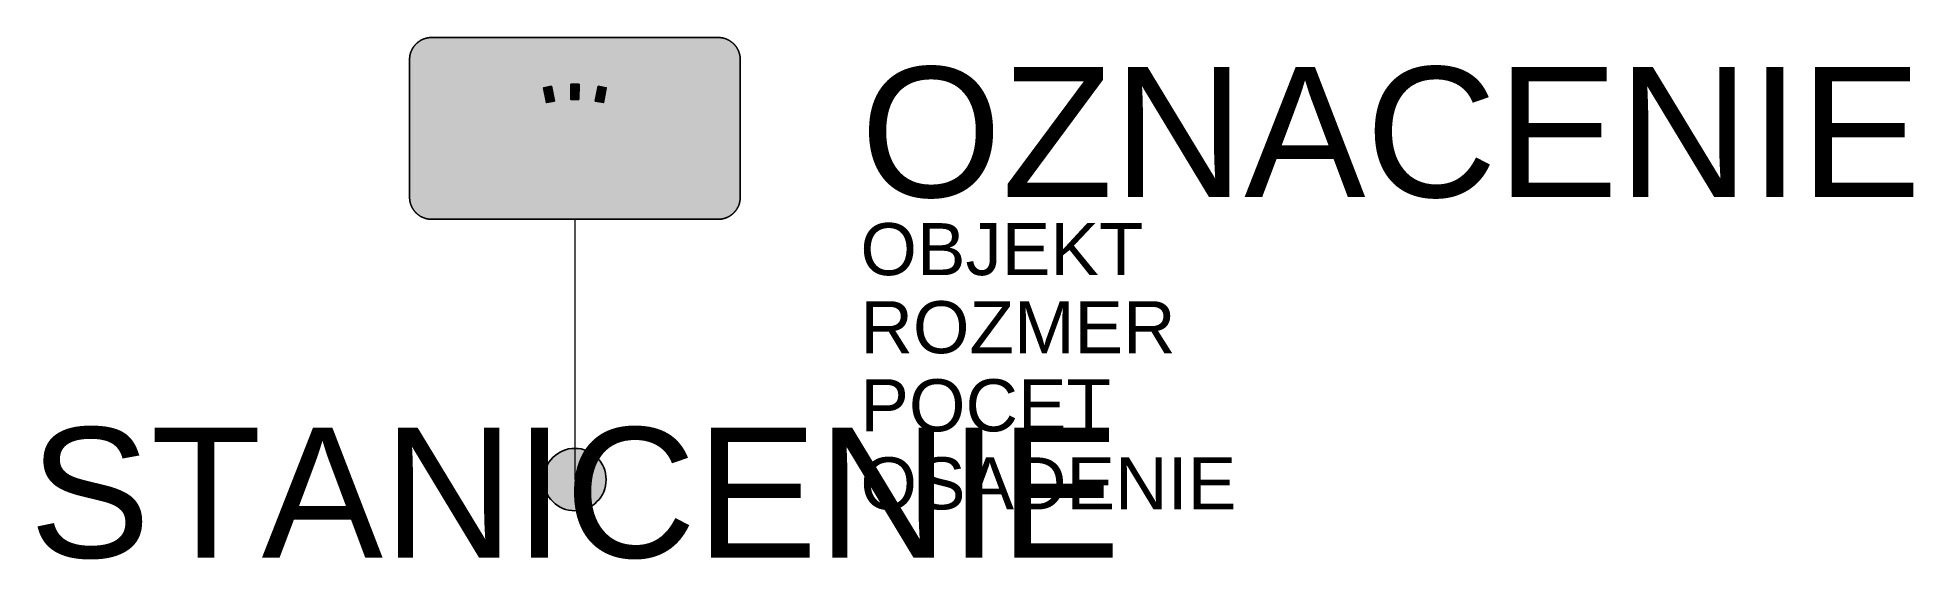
# Model space of a CAD drawing. Header units: metres. Extents: x -10.3 to 25.7, y -1.5 to 8.5.
import ezdxf
from ezdxf.enums import TextEntityAlignment as Align

# ---------------------------------------------------------------- set-up
doc = ezdxf.new("R2010")
doc.units = ezdxf.units.M
doc.layers.get('Defpoints').update_dxf_attribs({"color": 140, "lineweight": 5})
doc.styles.get("Standard").update_dxf_attribs({"font": 'arial.ttf'})

msp = doc.modelspace()

# ---------------------------------------------------------------- hatches: boundary and pattern name
at = {"true_color": 0xf1efea}
msp.add_hatch(color=7, dxfattribs=at).paths.add_polyline_path([(-2.752, 5), (-2.757, 5), (-2.762, 5), (-2.767, 5), (-2.773, 5), (-2.778, 5.001), (-2.783, 5.001), (-2.788, 5.002), (-2.793, 5.002), (-2.799, 5.003), (-2.804, 5.003), (-2.809, 5.004), (-2.814, 5.005), (-2.819, 5.005), (-2.824, 5.006), (-2.83, 5.007), (-2.835, 5.008), (-2.84, 5.009), (-2.845, 5.01), (-2.85, 5.012), (-2.855, 5.013), (-2.86, 5.014), (-2.865, 5.015), (-2.87, 5.017), (-2.875, 5.018), (-2.88, 5.02), (-2.885, 5.021), (-2.89, 5.023), (-2.894, 5.025), (-2.899, 5.027), (-2.904, 5.028), (-2.909, 5.03), (-2.914, 5.032), (-2.918, 5.034), (-2.923, 5.036), (-2.928, 5.038), (-2.933, 5.041), (-2.937, 5.043), (-2.942, 5.045), (-2.946, 5.047), (-2.951, 5.05), (-2.956, 5.052), (-2.96, 5.055), (-2.965, 5.057), (-2.969, 5.06), (-2.973, 5.063), (-2.978, 5.065), (-2.982, 5.068), (-2.987, 5.071), (-2.991, 5.074), (-2.995, 5.077), (-2.999, 5.08), (-3.004, 5.083), (-3.008, 5.086), (-3.012, 5.089), (-3.016, 5.093), (-3.02, 5.096), (-3.024, 5.099), (-3.028, 5.103), (-3.032, 5.106), (-3.036, 5.109), (-3.04, 5.113), (-3.044, 5.117), (-3.047, 5.12), (-3.051, 5.124), (-3.055, 5.128), (-3.058, 5.131), (-3.062, 5.135), (-3.065, 5.139), (-3.069, 5.143), (-3.072, 5.147), (-3.076, 5.151), (-3.079, 5.155), (-3.082, 5.159), (-3.086, 5.163), (-3.089, 5.167), (-3.092, 5.171), (-3.095, 5.176), (-3.098, 5.18), (-3.101, 5.184), (-3.104, 5.188), (-3.107, 5.193), (-3.109, 5.197), (-3.112, 5.201), (-3.115, 5.206), (-3.118, 5.21), (-3.12, 5.215), (-3.123, 5.219), (-3.125, 5.224), (-3.128, 5.229), (-3.13, 5.233), (-3.132, 5.238), (-3.134, 5.242), (-3.137, 5.247), (-3.139, 5.252), (-3.141, 5.256), (-3.143, 5.261), (-3.145, 5.266), (-3.147, 5.271), (-3.148, 5.276), (-3.15, 5.281), (-3.152, 5.285), (-3.154, 5.29), (-3.155, 5.295), (-3.157, 5.3), (-3.158, 5.305), (-3.16, 5.31), (-3.161, 5.315), (-3.162, 5.32), (-3.164, 5.325), (-3.165, 5.33), (-3.166, 5.335), (-3.167, 5.34), (-3.168, 5.345), (-3.169, 5.351), (-3.17, 5.356), (-3.17, 5.361), (-3.171, 5.366), (-3.172, 5.371), (-3.172, 5.376), (-3.173, 5.381), (-3.173, 5.387), (-3.174, 5.392), (-3.174, 5.397), (-3.174, 5.402), (-3.175, 5.408), (-3.175, 5.413), (-3.175, 5.418), (-3.175, 5.423), (-3.175, 8.069), (-3.175, 8.074), (-3.175, 8.08), (-3.175, 8.085), (-3.174, 8.09), (-3.174, 8.095), (-3.174, 8.101), (-3.173, 8.106), (-3.173, 8.111), (-3.172, 8.116), (-3.172, 8.121), (-3.171, 8.126), (-3.17, 8.132), (-3.17, 8.137), (-3.169, 8.142), (-3.168, 8.147), (-3.167, 8.152), (-3.166, 8.157), (-3.165, 8.162), (-3.164, 8.167), (-3.162, 8.172), (-3.161, 8.177), (-3.16, 8.182), (-3.158, 8.187), (-3.157, 8.192), (-3.155, 8.197), (-3.154, 8.202), (-3.152, 8.207), (-3.15, 8.212), (-3.148, 8.217), (-3.147, 8.222), (-3.145, 8.226), (-3.143, 8.231), (-3.141, 8.236), (-3.139, 8.241), (-3.137, 8.245), (-3.134, 8.25), (-3.132, 8.255), (-3.13, 8.259), (-3.128, 8.264), (-3.125, 8.268), (-3.123, 8.273), (-3.12, 8.278), (-3.118, 8.282), (-3.115, 8.286), (-3.112, 8.291), (-3.109, 8.295), (-3.107, 8.3), (-3.104, 8.304), (-3.101, 8.308), (-3.098, 8.313), (-3.095, 8.317), (-3.092, 8.321), (-3.089, 8.325), (-3.086, 8.329), (-3.082, 8.333), (-3.079, 8.337), (-3.076, 8.341), (-3.072, 8.345), (-3.069, 8.349), (-3.065, 8.353), (-3.062, 8.357), (-3.058, 8.361), (-3.055, 8.365), (-3.051, 8.368), (-3.047, 8.372), (-3.044, 8.376), (-3.04, 8.379), (-3.036, 8.383), (-3.032, 8.386), (-3.028, 8.39), (-3.024, 8.393), (-3.02, 8.397), (-3.016, 8.4), (-3.012, 8.403), (-3.008, 8.406), (-3.004, 8.409), (-2.999, 8.412), (-2.995, 8.415), (-2.991, 8.418), (-2.987, 8.421), (-2.982, 8.424), (-2.978, 8.427), (-2.973, 8.43), (-2.969, 8.432), (-2.965, 8.435), (-2.96, 8.438), (-2.956, 8.44), (-2.951, 8.443), (-2.946, 8.445), (-2.942, 8.447), (-2.937, 8.45), (-2.933, 8.452), (-2.928, 8.454), (-2.923, 8.456), (-2.918, 8.458), (-2.914, 8.46), (-2.909, 8.462), (-2.904, 8.464), (-2.899, 8.466), (-2.894, 8.468), (-2.89, 8.469), (-2.885, 8.471), (-2.88, 8.473), (-2.875, 8.474), (-2.87, 8.476), (-2.865, 8.477), (-2.86, 8.478), (-2.855, 8.48), (-2.85, 8.481), (-2.845, 8.482), (-2.84, 8.483), (-2.835, 8.484), (-2.83, 8.485), (-2.824, 8.486), (-2.819, 8.487), (-2.814, 8.488), (-2.809, 8.489), (-2.804, 8.489), (-2.799, 8.49), (-2.793, 8.49), (-2.788, 8.491), (-2.783, 8.491), (-2.778, 8.492), (-2.773, 8.492), (-2.767, 8.492), (-2.762, 8.492), (-2.757, 8.492), (-2.752, 8.492), (2.752, 8.493), (2.757, 8.492), (2.762, 8.492), (2.767, 8.492), (2.773, 8.492), (2.778, 8.492), (2.783, 8.491), (2.788, 8.491), (2.793, 8.49), (2.799, 8.49), (2.804, 8.489), (2.809, 8.489), (2.814, 8.488), (2.819, 8.487), (2.824, 8.486), (2.83, 8.485), (2.835, 8.484), (2.84, 8.483), (2.845, 8.482), (2.85, 8.481), (2.855, 8.48), (2.86, 8.478), (2.865, 8.477), (2.87, 8.476), (2.875, 8.474), (2.88, 8.473), (2.885, 8.471), (2.89, 8.469), (2.894, 8.468), (2.899, 8.466), (2.904, 8.464), (2.909, 8.462), (2.914, 8.46), (2.918, 8.458), (2.923, 8.456), (2.928, 8.454), (2.933, 8.452), (2.937, 8.45), (2.942, 8.447), (2.946, 8.445), (2.951, 8.443), (2.956, 8.44), (2.96, 8.438), (2.965, 8.435), (2.969, 8.432), (2.973, 8.43), (2.978, 8.427), (2.982, 8.424), (2.987, 8.421), (2.991, 8.418), (2.995, 8.415), (2.999, 8.412), (3.003, 8.409), (3.008, 8.406), (3.012, 8.403), (3.016, 8.4), (3.02, 8.397), (3.024, 8.393), (3.028, 8.39), (3.032, 8.386), (3.036, 8.383), (3.04, 8.379), (3.043, 8.376), (3.047, 8.372), (3.051, 8.368), (3.055, 8.365), (3.058, 8.361), (3.062, 8.357), (3.065, 8.353), (3.069, 8.349), (3.072, 8.345), (3.076, 8.341), (3.079, 8.337), (3.082, 8.333), (3.086, 8.329), (3.089, 8.325), (3.092, 8.321), (3.095, 8.317), (3.098, 8.313), (3.101, 8.308), (3.104, 8.304), (3.107, 8.3), (3.109, 8.295), (3.112, 8.291), (3.115, 8.286), (3.118, 8.282), (3.12, 8.278), (3.123, 8.273), (3.125, 8.268), (3.128, 8.264), (3.13, 8.259), (3.132, 8.255), (3.134, 8.25), (3.137, 8.245), (3.139, 8.241), (3.141, 8.236), (3.143, 8.231), (3.145, 8.226), (3.147, 8.222), (3.148, 8.217), (3.15, 8.212), (3.152, 8.207), (3.154, 8.202), (3.155, 8.197), (3.157, 8.192), (3.158, 8.187), (3.16, 8.182), (3.161, 8.177), (3.162, 8.172), (3.163, 8.167), (3.165, 8.162), (3.166, 8.157), (3.167, 8.152), (3.168, 8.147), (3.169, 8.142), (3.17, 8.137), (3.17, 8.132), (3.171, 8.126), (3.172, 8.121), (3.172, 8.116), (3.173, 8.111), (3.173, 8.106), (3.174, 8.101), (3.174, 8.095), (3.174, 8.09), (3.175, 8.085), (3.175, 8.08), (3.175, 8.074), (3.175, 8.069), (3.175, 5.423), (3.175, 5.418), (3.175, 5.413), (3.175, 5.408), (3.174, 5.402), (3.174, 5.397), (3.174, 5.392), (3.173, 5.387), (3.173, 5.381), (3.172, 5.376), (3.172, 5.371), (3.171, 5.366), (3.17, 5.361), (3.17, 5.356), (3.169, 5.351), (3.168, 5.345), (3.167, 5.34), (3.166, 5.335), (3.165, 5.33), (3.163, 5.325), (3.162, 5.32), (3.161, 5.315), (3.16, 5.31), (3.158, 5.305), (3.157, 5.3), (3.155, 5.295), (3.154, 5.29), (3.152, 5.285), (3.15, 5.281), (3.148, 5.276), (3.147, 5.271), (3.145, 5.266), (3.143, 5.261), (3.141, 5.256), (3.139, 5.252), (3.137, 5.247), (3.134, 5.242), (3.132, 5.238), (3.13, 5.233), (3.128, 5.229), (3.125, 5.224), (3.123, 5.219), (3.12, 5.215), (3.118, 5.21), (3.115, 5.206), (3.112, 5.201), (3.109, 5.197), (3.107, 5.193), (3.104, 5.188), (3.101, 5.184), (3.098, 5.18), (3.095, 5.176), (3.092, 5.171), (3.089, 5.167), (3.086, 5.163), (3.082, 5.159), (3.079, 5.155), (3.076, 5.151), (3.072, 5.147), (3.069, 5.143), (3.065, 5.139), (3.062, 5.135), (3.058, 5.131), (3.055, 5.128), (3.051, 5.124), (3.047, 5.12), (3.043, 5.117), (3.04, 5.113), (3.036, 5.109), (3.032, 5.106), (3.028, 5.103), (3.024, 5.099), (3.02, 5.096), (3.016, 5.093), (3.012, 5.089), (3.008, 5.086), (3.003, 5.083), (2.999, 5.08), (2.995, 5.077), (2.991, 5.074), (2.987, 5.071), (2.982, 5.068), (2.978, 5.065), (2.973, 5.063), (2.969, 5.06), (2.965, 5.057), (2.96, 5.055), (2.956, 5.052), (2.951, 5.05), (2.946, 5.047), (2.942, 5.045), (2.937, 5.043), (2.933, 5.041), (2.928, 5.038), (2.923, 5.036), (2.918, 5.034), (2.914, 5.032), (2.909, 5.03), (2.904, 5.028), (2.899, 5.027), (2.894, 5.025), (2.89, 5.023), (2.885, 5.021), (2.88, 5.02), (2.875, 5.018), (2.87, 5.017), (2.865, 5.015), (2.86, 5.014), (2.855, 5.013), (2.85, 5.012), (2.845, 5.01), (2.84, 5.009), (2.835, 5.008), (2.83, 5.007), (2.824, 5.006), (2.819, 5.005), (2.814, 5.005), (2.809, 5.004), (2.804, 5.003), (2.799, 5.003), (2.793, 5.002), (2.788, 5.002), (2.783, 5.001), (2.778, 5.001), (2.773, 5), (2.767, 5), (2.762, 5), (2.757, 5), (2.752, 5)])
at = {"true_color": 0x292829}
h = msp.add_hatch(color=250, dxfattribs=at)
h.paths.add_polyline_path([(-2.752, 5.106), (-2.76, 5.106), (-2.768, 5.106), (-2.776, 5.107), (-2.784, 5.107), (-2.792, 5.108), (-2.8, 5.109), (-2.808, 5.111), (-2.816, 5.112), (-2.823, 5.114), (-2.831, 5.116), (-2.839, 5.118), (-2.846, 5.12), (-2.854, 5.122), (-2.861, 5.125), (-2.868, 5.128), (-2.875, 5.131), (-2.882, 5.134), (-2.889, 5.137), (-2.896, 5.141), (-2.903, 5.144), (-2.91, 5.148), (-2.916, 5.152), (-2.923, 5.156), (-2.929, 5.16), (-2.935, 5.164), (-2.942, 5.169), (-2.948, 5.174), (-2.954, 5.178), (-2.959, 5.183), (-2.965, 5.188), (-2.971, 5.193), (-2.976, 5.199), (-2.981, 5.204), (-2.987, 5.21), (-2.992, 5.215), (-2.997, 5.221), (-3.001, 5.227), (-3.006, 5.233), (-3.011, 5.239), (-3.015, 5.246), (-3.019, 5.252), (-3.023, 5.259), (-3.027, 5.265), (-3.031, 5.272), (-3.034, 5.279), (-3.038, 5.286), (-3.041, 5.293), (-3.044, 5.3), (-3.047, 5.307), (-3.05, 5.314), (-3.053, 5.321), (-3.055, 5.329), (-3.057, 5.336), (-3.059, 5.344), (-3.061, 5.352), (-3.063, 5.359), (-3.064, 5.367), (-3.066, 5.375), (-3.067, 5.383), (-3.068, 5.391), (-3.068, 5.399), (-3.069, 5.407), (-3.069, 5.415), (-3.069, 5.423), (-3.069, 8.069), (-3.069, 8.077), (-3.069, 8.085), (-3.068, 8.094), (-3.068, 8.102), (-3.067, 8.11), (-3.066, 8.117), (-3.064, 8.125), (-3.063, 8.133), (-3.061, 8.141), (-3.059, 8.149), (-3.057, 8.156), (-3.055, 8.164), (-3.053, 8.171), (-3.05, 8.178), (-3.047, 8.186), (-3.044, 8.193), (-3.041, 8.2), (-3.038, 8.207), (-3.034, 8.214), (-3.031, 8.22), (-3.027, 8.227), (-3.023, 8.234), (-3.019, 8.24), (-3.015, 8.247), (-3.011, 8.253), (-3.006, 8.259), (-3.001, 8.265), (-2.997, 8.271), (-2.992, 8.277), (-2.987, 8.283), (-2.981, 8.288), (-2.976, 8.294), (-2.971, 8.299), (-2.965, 8.304), (-2.959, 8.309), (-2.954, 8.314), (-2.948, 8.319), (-2.942, 8.324), (-2.935, 8.328), (-2.929, 8.332), (-2.923, 8.337), (-2.916, 8.341), (-2.91, 8.345), (-2.903, 8.348), (-2.896, 8.352), (-2.889, 8.355), (-2.882, 8.359), (-2.875, 8.362), (-2.868, 8.365), (-2.861, 8.367), (-2.854, 8.37), (-2.846, 8.372), (-2.839, 8.375), (-2.831, 8.377), (-2.823, 8.378), (-2.816, 8.38), (-2.808, 8.382), (-2.8, 8.383), (-2.792, 8.384), (-2.784, 8.385), (-2.776, 8.386), (-2.768, 8.386), (-2.76, 8.387), (-2.752, 8.387), (2.752, 8.387), (2.76, 8.387), (2.768, 8.386), (2.776, 8.386), (2.784, 8.385), (2.792, 8.384), (2.8, 8.383), (2.808, 8.382), (2.816, 8.38), (2.823, 8.378), (2.831, 8.377), (2.839, 8.375), (2.846, 8.372), (2.853, 8.37), (2.861, 8.367), (2.868, 8.365), (2.875, 8.362), (2.882, 8.359), (2.889, 8.355), (2.896, 8.352), (2.903, 8.348), (2.91, 8.345), (2.916, 8.341), (2.923, 8.337), (2.929, 8.332), (2.935, 8.328), (2.942, 8.324), (2.948, 8.319), (2.954, 8.314), (2.959, 8.309), (2.965, 8.304), (2.971, 8.299), (2.976, 8.294), (2.981, 8.288), (2.987, 8.283), (2.992, 8.277), (2.997, 8.271), (3.001, 8.265), (3.006, 8.259), (3.011, 8.253), (3.015, 8.247), (3.019, 8.24), (3.023, 8.234), (3.027, 8.227), (3.031, 8.22), (3.034, 8.214), (3.038, 8.207), (3.041, 8.2), (3.044, 8.193), (3.047, 8.186), (3.05, 8.178), (3.052, 8.171), (3.055, 8.164), (3.057, 8.156), (3.059, 8.149), (3.061, 8.141), (3.063, 8.133), (3.064, 8.125), (3.066, 8.117), (3.067, 8.11), (3.068, 8.102), (3.068, 8.094), (3.069, 8.085), (3.069, 8.077), (3.069, 8.069), (3.069, 5.423), (3.069, 5.415), (3.069, 5.407), (3.068, 5.399), (3.068, 5.391), (3.067, 5.383), (3.066, 5.375), (3.064, 5.367), (3.063, 5.359), (3.061, 5.352), (3.059, 5.344), (3.057, 5.336), (3.055, 5.329), (3.052, 5.321), (3.05, 5.314), (3.047, 5.307), (3.044, 5.3), (3.041, 5.293), (3.038, 5.286), (3.034, 5.279), (3.031, 5.272), (3.027, 5.265), (3.023, 5.259), (3.019, 5.252), (3.015, 5.246), (3.011, 5.239), (3.006, 5.233), (3.001, 5.227), (2.997, 5.221), (2.992, 5.215), (2.987, 5.21), (2.981, 5.204), (2.976, 5.199), (2.971, 5.193), (2.965, 5.188), (2.959, 5.183), (2.954, 5.178), (2.948, 5.174), (2.942, 5.169), (2.935, 5.164), (2.929, 5.16), (2.923, 5.156), (2.916, 5.152), (2.91, 5.148), (2.903, 5.144), (2.896, 5.141), (2.889, 5.137), (2.882, 5.134), (2.875, 5.131), (2.868, 5.128), (2.861, 5.125), (2.853, 5.122), (2.846, 5.12), (2.839, 5.118), (2.831, 5.116), (2.823, 5.114), (2.816, 5.112), (2.808, 5.111), (2.8, 5.109), (2.792, 5.108), (2.784, 5.107), (2.776, 5.107), (2.768, 5.106), (2.76, 5.106), (2.752, 5.106)])
h.paths.add_polyline_path([(-2.752, 5.265), (-2.756, 5.265), (-2.76, 5.265), (-2.764, 5.265), (-2.768, 5.265), (-2.772, 5.266), (-2.776, 5.266), (-2.78, 5.267), (-2.784, 5.268), (-2.788, 5.269), (-2.791, 5.27), (-2.795, 5.271), (-2.799, 5.272), (-2.803, 5.273), (-2.806, 5.274), (-2.81, 5.276), (-2.813, 5.277), (-2.817, 5.279), (-2.82, 5.28), (-2.824, 5.282), (-2.827, 5.284), (-2.831, 5.286), (-2.834, 5.288), (-2.837, 5.29), (-2.84, 5.292), (-2.844, 5.294), (-2.847, 5.296), (-2.85, 5.298), (-2.853, 5.301), (-2.856, 5.303), (-2.858, 5.306), (-2.861, 5.308), (-2.864, 5.311), (-2.867, 5.314), (-2.869, 5.317), (-2.872, 5.319), (-2.874, 5.322), (-2.877, 5.325), (-2.879, 5.328), (-2.881, 5.331), (-2.883, 5.335), (-2.885, 5.338), (-2.887, 5.341), (-2.889, 5.344), (-2.891, 5.348), (-2.893, 5.351), (-2.895, 5.354), (-2.896, 5.358), (-2.898, 5.361), (-2.899, 5.365), (-2.901, 5.369), (-2.902, 5.372), (-2.903, 5.376), (-2.904, 5.38), (-2.905, 5.384), (-2.906, 5.387), (-2.907, 5.391), (-2.908, 5.395), (-2.909, 5.399), (-2.909, 5.403), (-2.91, 5.407), (-2.91, 5.411), (-2.91, 5.415), (-2.91, 5.419), (-2.91, 5.423), (-2.91, 8.069), (-2.91, 8.073), (-2.91, 8.077), (-2.91, 8.081), (-2.91, 8.085), (-2.909, 8.089), (-2.909, 8.093), (-2.908, 8.097), (-2.907, 8.101), (-2.906, 8.105), (-2.905, 8.109), (-2.904, 8.113), (-2.903, 8.116), (-2.902, 8.12), (-2.901, 8.124), (-2.899, 8.127), (-2.898, 8.131), (-2.896, 8.134), (-2.895, 8.138), (-2.893, 8.141), (-2.891, 8.145), (-2.889, 8.148), (-2.887, 8.151), (-2.885, 8.155), (-2.883, 8.158), (-2.881, 8.161), (-2.879, 8.164), (-2.877, 8.167), (-2.874, 8.17), (-2.872, 8.173), (-2.869, 8.176), (-2.867, 8.179), (-2.864, 8.181), (-2.861, 8.184), (-2.858, 8.187), (-2.856, 8.189), (-2.853, 8.192), (-2.85, 8.194), (-2.847, 8.196), (-2.844, 8.199), (-2.84, 8.201), (-2.837, 8.203), (-2.834, 8.205), (-2.831, 8.207), (-2.827, 8.209), (-2.824, 8.211), (-2.82, 8.212), (-2.817, 8.214), (-2.813, 8.215), (-2.81, 8.217), (-2.806, 8.218), (-2.803, 8.22), (-2.799, 8.221), (-2.795, 8.222), (-2.791, 8.223), (-2.788, 8.224), (-2.784, 8.225), (-2.78, 8.225), (-2.776, 8.226), (-2.772, 8.227), (-2.768, 8.227), (-2.764, 8.227), (-2.76, 8.228), (-2.756, 8.228), (-2.752, 8.228), (2.752, 8.228), (2.756, 8.228), (2.76, 8.228), (2.764, 8.227), (2.768, 8.227), (2.772, 8.227), (2.776, 8.226), (2.78, 8.225), (2.784, 8.225), (2.787, 8.224), (2.791, 8.223), (2.795, 8.222), (2.799, 8.221), (2.803, 8.22), (2.806, 8.218), (2.81, 8.217), (2.813, 8.215), (2.817, 8.214), (2.82, 8.212), (2.824, 8.211), (2.827, 8.209), (2.831, 8.207), (2.834, 8.205), (2.837, 8.203), (2.84, 8.201), (2.844, 8.199), (2.847, 8.196), (2.85, 8.194), (2.853, 8.192), (2.856, 8.189), (2.858, 8.187), (2.861, 8.184), (2.864, 8.181), (2.867, 8.179), (2.869, 8.176), (2.872, 8.173), (2.874, 8.17), (2.877, 8.167), (2.879, 8.164), (2.881, 8.161), (2.883, 8.158), (2.885, 8.155), (2.887, 8.151), (2.889, 8.148), (2.891, 8.145), (2.893, 8.141), (2.895, 8.138), (2.896, 8.134), (2.898, 8.131), (2.899, 8.127), (2.901, 8.124), (2.902, 8.12), (2.903, 8.116), (2.904, 8.113), (2.905, 8.109), (2.906, 8.105), (2.907, 8.101), (2.908, 8.097), (2.909, 8.093), (2.909, 8.089), (2.91, 8.085), (2.91, 8.081), (2.91, 8.077), (2.91, 8.073), (2.91, 8.069), (2.91, 5.423), (2.91, 5.419), (2.91, 5.415), (2.91, 5.411), (2.91, 5.407), (2.909, 5.403), (2.909, 5.399), (2.908, 5.395), (2.907, 5.391), (2.906, 5.387), (2.905, 5.384), (2.904, 5.38), (2.903, 5.376), (2.902, 5.372), (2.901, 5.369), (2.899, 5.365), (2.898, 5.361), (2.896, 5.358), (2.895, 5.354), (2.893, 5.351), (2.891, 5.348), (2.889, 5.344), (2.887, 5.341), (2.885, 5.338), (2.883, 5.335), (2.881, 5.331), (2.879, 5.328), (2.877, 5.325), (2.874, 5.322), (2.872, 5.319), (2.869, 5.317), (2.867, 5.314), (2.864, 5.311), (2.861, 5.308), (2.858, 5.306), (2.856, 5.303), (2.853, 5.301), (2.85, 5.298), (2.847, 5.296), (2.844, 5.294), (2.84, 5.292), (2.837, 5.29), (2.834, 5.288), (2.831, 5.286), (2.827, 5.284), (2.824, 5.282), (2.82, 5.28), (2.817, 5.279), (2.813, 5.277), (2.81, 5.276), (2.806, 5.274), (2.803, 5.273), (2.799, 5.272), (2.795, 5.271), (2.791, 5.27), (2.787, 5.269), (2.784, 5.268), (2.78, 5.267), (2.776, 5.266), (2.772, 5.266), (2.768, 5.265), (2.764, 5.265), (2.76, 5.265), (2.756, 5.265), (2.752, 5.265)], flags=16)
at = {"true_color": 0x005b8c}
h = msp.add_hatch(color=146, dxfattribs=at)
h.paths.add_polyline_path([(-0.265, 5.688), (-0.265, 5.794), (-0.529, 5.794), (-1.058, 7.609), (-1.042, 7.615), (-1.027, 7.621), (-1.011, 7.627), (-0.995, 7.633), (-0.979, 7.638), (-0.963, 7.644), (-0.947, 7.649), (-0.931, 7.655), (-0.915, 7.66), (-0.898, 7.665), (-0.882, 7.67), (-0.866, 7.675), (-0.85, 7.68), (-0.834, 7.685), (-0.818, 7.689), (-0.801, 7.694), (-0.785, 7.699), (-0.769, 7.703), (-0.752, 7.707), (-0.736, 7.712), (-0.72, 7.716), (-0.703, 7.72), (-0.687, 7.724), (-0.67, 7.728), (-0.654, 7.731), (-0.637, 7.735), (-0.621, 7.739), (-0.604, 7.742), (-0.588, 7.746), (-0.571, 7.749), (-0.555, 7.752), (-0.538, 7.755), (-0.522, 7.758), (-0.505, 7.761), (-0.488, 7.764), (-0.472, 7.767), (-0.455, 7.769), (-0.438, 7.772), (-0.421, 7.774), (-0.405, 7.777), (-0.388, 7.779), (-0.371, 7.781), (-0.354, 7.783), (-0.338, 7.785), (-0.321, 7.787), (-0.304, 7.789), (-0.287, 7.791), (-0.27, 7.792), (-0.254, 7.794), (-0.237, 7.795), (-0.22, 7.796), (-0.203, 7.798), (-0.186, 7.799), (-0.169, 7.8), (-0.152, 7.801), (-0.135, 7.801), (-0.119, 7.802), (-0.102, 7.803), (-0.085, 7.803), (-0.068, 7.804), (-0.051, 7.804), (-0.034, 7.804), (-0.017, 7.805), (0, 7.805), (0.017, 7.805), (0.034, 7.804), (0.051, 7.804), (0.068, 7.804), (0.085, 7.803), (0.102, 7.803), (0.119, 7.802), (0.135, 7.801), (0.152, 7.801), (0.169, 7.8), (0.186, 7.799), (0.203, 7.798), (0.22, 7.796), (0.237, 7.795), (0.254, 7.794), (0.27, 7.792), (0.287, 7.791), (0.304, 7.789), (0.321, 7.787), (0.338, 7.785), (0.354, 7.783), (0.371, 7.781), (0.388, 7.779), (0.405, 7.777), (0.421, 7.774), (0.438, 7.772), (0.455, 7.769), (0.472, 7.767), (0.488, 7.764), (0.505, 7.761), (0.522, 7.758), (0.538, 7.755), (0.555, 7.752), (0.571, 7.749), (0.588, 7.746), (0.604, 7.742), (0.621, 7.739), (0.637, 7.735), (0.654, 7.731), (0.67, 7.728), (0.687, 7.724), (0.703, 7.72), (0.72, 7.716), (0.736, 7.712), (0.752, 7.707), (0.769, 7.703), (0.785, 7.699), (0.801, 7.694), (0.818, 7.689), (0.834, 7.685), (0.85, 7.68), (0.866, 7.675), (0.882, 7.67), (0.898, 7.665), (0.915, 7.66), (0.931, 7.655), (0.947, 7.649), (0.963, 7.644), (0.979, 7.638), (0.995, 7.633), (1.011, 7.627), (1.027, 7.621), (1.042, 7.615), (1.058, 7.609), (0.529, 5.794), (0.265, 5.794), (0.265, 5.688)])
h.paths.add_polyline_path([(-0.894, 7.519), (-0.881, 7.524), (-0.867, 7.528), (-0.854, 7.532), (-0.84, 7.537), (-0.826, 7.541), (-0.813, 7.545), (-0.799, 7.549), (-0.786, 7.553), (-0.772, 7.557), (-0.758, 7.561), (-0.744, 7.565), (-0.731, 7.568), (-0.717, 7.572), (-0.703, 7.575), (-0.689, 7.579), (-0.676, 7.582), (-0.662, 7.586), (-0.648, 7.589), (-0.634, 7.592), (-0.62, 7.596), (-0.606, 7.599), (-0.593, 7.602), (-0.579, 7.605), (-0.565, 7.607), (-0.551, 7.61), (-0.537, 7.613), (-0.523, 7.616), (-0.509, 7.618), (-0.495, 7.621), (-0.481, 7.623), (-0.467, 7.626), (-0.453, 7.628), (-0.439, 7.63), (-0.425, 7.632), (-0.411, 7.634), (-0.397, 7.636), (-0.383, 7.638), (-0.369, 7.64), (-0.355, 7.642), (-0.341, 7.644), (-0.326, 7.646), (-0.312, 7.647), (-0.298, 7.649), (-0.284, 7.65), (-0.27, 7.652), (-0.256, 7.653), (-0.242, 7.654), (-0.227, 7.655), (-0.213, 7.656), (-0.199, 7.657), (-0.185, 7.658), (-0.171, 7.659), (-0.157, 7.66), (-0.142, 7.661), (-0.128, 7.662), (-0.114, 7.662), (-0.1, 7.663), (-0.085, 7.663), (-0.071, 7.664), (-0.057, 7.664), (-0.043, 7.664), (-0.029, 7.664), (-0.014, 7.664), (0, 7.664), (0.014, 7.664), (0.028, 7.664), (0.043, 7.664), (0.057, 7.664), (0.071, 7.664), (0.085, 7.663), (0.1, 7.663), (0.114, 7.662), (0.128, 7.662), (0.142, 7.661), (0.157, 7.66), (0.171, 7.659), (0.185, 7.658), (0.199, 7.657), (0.213, 7.656), (0.227, 7.655), (0.242, 7.654), (0.256, 7.653), (0.27, 7.652), (0.284, 7.65), (0.298, 7.649), (0.312, 7.647), (0.326, 7.646), (0.341, 7.644), (0.355, 7.642), (0.369, 7.64), (0.383, 7.638), (0.397, 7.636), (0.411, 7.634), (0.425, 7.632), (0.439, 7.63), (0.453, 7.628), (0.467, 7.626), (0.481, 7.623), (0.495, 7.621), (0.509, 7.618), (0.523, 7.616), (0.537, 7.613), (0.551, 7.61), (0.565, 7.607), (0.579, 7.605), (0.593, 7.602), (0.606, 7.599), (0.62, 7.596), (0.634, 7.592), (0.648, 7.589), (0.662, 7.586), (0.676, 7.582), (0.689, 7.579), (0.703, 7.575), (0.717, 7.572), (0.731, 7.568), (0.744, 7.565), (0.758, 7.561), (0.772, 7.557), (0.786, 7.553), (0.799, 7.549), (0.813, 7.545), (0.826, 7.541), (0.84, 7.537), (0.854, 7.532), (0.867, 7.528), (0.881, 7.524), (0.894, 7.519), (0.761, 7.062), (0.75, 7.066), (0.738, 7.07), (0.726, 7.073), (0.715, 7.077), (0.703, 7.081), (0.692, 7.084), (0.68, 7.088), (0.669, 7.091), (0.657, 7.095), (0.645, 7.098), (0.634, 7.101), (0.622, 7.105), (0.61, 7.108), (0.599, 7.111), (0.587, 7.114), (0.575, 7.117), (0.563, 7.12), (0.552, 7.123), (0.54, 7.126), (0.528, 7.128), (0.516, 7.131), (0.505, 7.134), (0.493, 7.136), (0.481, 7.139), (0.469, 7.141), (0.457, 7.144), (0.445, 7.146), (0.433, 7.148), (0.422, 7.151), (0.41, 7.153), (0.398, 7.155), (0.386, 7.157), (0.374, 7.159), (0.362, 7.161), (0.35, 7.162), (0.338, 7.164), (0.326, 7.166), (0.314, 7.168), (0.302, 7.169), (0.29, 7.171), (0.278, 7.172), (0.266, 7.174), (0.254, 7.175), (0.242, 7.176), (0.23, 7.177), (0.218, 7.178), (0.206, 7.18), (0.194, 7.181), (0.182, 7.182), (0.17, 7.183), (0.158, 7.183), (0.145, 7.184), (0.133, 7.185), (0.121, 7.185), (0.109, 7.186), (0.097, 7.187), (0.085, 7.187), (0.073, 7.188), (0.061, 7.188), (0.049, 7.188), (0.036, 7.188), (0.024, 7.189), (0.012, 7.189), (0, 7.189), (-0.012, 7.189), (-0.024, 7.189), (-0.036, 7.188), (-0.049, 7.188), (-0.061, 7.188), (-0.073, 7.188), (-0.085, 7.187), (-0.097, 7.187), (-0.109, 7.186), (-0.121, 7.185), (-0.133, 7.185), (-0.145, 7.184), (-0.158, 7.183), (-0.17, 7.183), (-0.182, 7.182), (-0.194, 7.181), (-0.206, 7.18), (-0.218, 7.178), (-0.23, 7.177), (-0.242, 7.176), (-0.254, 7.175), (-0.266, 7.174), (-0.278, 7.172), (-0.29, 7.171), (-0.302, 7.169), (-0.314, 7.168), (-0.326, 7.166), (-0.338, 7.164), (-0.35, 7.162), (-0.362, 7.161), (-0.374, 7.159), (-0.386, 7.157), (-0.398, 7.155), (-0.41, 7.153), (-0.422, 7.151), (-0.433, 7.148), (-0.445, 7.146), (-0.457, 7.144), (-0.469, 7.141), (-0.481, 7.139), (-0.493, 7.136), (-0.505, 7.134), (-0.516, 7.131), (-0.528, 7.128), (-0.54, 7.126), (-0.552, 7.123), (-0.563, 7.12), (-0.575, 7.117), (-0.587, 7.114), (-0.599, 7.111), (-0.61, 7.108), (-0.622, 7.105), (-0.634, 7.101), (-0.645, 7.098), (-0.657, 7.095), (-0.669, 7.091), (-0.68, 7.088), (-0.692, 7.084), (-0.703, 7.081), (-0.715, 7.077), (-0.726, 7.073), (-0.738, 7.07), (-0.75, 7.066), (-0.761, 7.062)], flags=16)
for points in [[(-0.079, 7.593), (0.079, 7.593), (0.074, 7.302), (-0.079, 7.302)], [(-0.447, 7.557), (-0.603, 7.527), (-0.547, 7.242), (-0.392, 7.272)], [(0.447, 7.557), (0.603, 7.527), (0.547, 7.242), (0.392, 7.272)]]:
    msp.add_hatch(color=146, dxfattribs=at).paths.add_polyline_path(points)
h = msp.add_hatch(color=0)
h.dxf.hatch_style = 1
h.paths.add_polyline_path([(0.6, 0, 1), (-0.6, 0, 1)])

# ---------------------------------------------------------------- linework, layer by layer
at = {"lineweight": 9}
msp.add_line((0, 5), (0, 2.5), dxfattribs=at)
at = {"color": 0, "lineweight": 9}
msp.add_line((0, 2.5), (0, 0), dxfattribs=at)
at = {"color": 7, "true_color": 0xf1efea}
msp.add_lwpolyline([(-2.752, 5), (-2.757, 5), (-2.762, 5), (-2.767, 5), (-2.773, 5), (-2.778, 5.001), (-2.783, 5.001), (-2.788, 5.002), (-2.793, 5.002), (-2.799, 5.003), (-2.804, 5.003), (-2.809, 5.004), (-2.814, 5.005), (-2.819, 5.005), (-2.824, 5.006), (-2.83, 5.007), (-2.835, 5.008), (-2.84, 5.009), (-2.845, 5.01), (-2.85, 5.012), (-2.855, 5.013), (-2.86, 5.014), (-2.865, 5.015), (-2.87, 5.017), (-2.875, 5.018), (-2.88, 5.02), (-2.885, 5.021), (-2.89, 5.023), (-2.894, 5.025), (-2.899, 5.027), (-2.904, 5.028), (-2.909, 5.03), (-2.914, 5.032), (-2.918, 5.034), (-2.923, 5.036), (-2.928, 5.038), (-2.933, 5.041), (-2.937, 5.043), (-2.942, 5.045), (-2.946, 5.047), (-2.951, 5.05), (-2.956, 5.052), (-2.96, 5.055), (-2.965, 5.057), (-2.969, 5.06), (-2.973, 5.063), (-2.978, 5.065), (-2.982, 5.068), (-2.987, 5.071), (-2.991, 5.074), (-2.995, 5.077), (-2.999, 5.08), (-3.004, 5.083), (-3.008, 5.086), (-3.012, 5.089), (-3.016, 5.093), (-3.02, 5.096), (-3.024, 5.099), (-3.028, 5.103), (-3.032, 5.106), (-3.036, 5.109), (-3.04, 5.113), (-3.044, 5.117), (-3.047, 5.12), (-3.051, 5.124), (-3.055, 5.128), (-3.058, 5.131), (-3.062, 5.135), (-3.065, 5.139), (-3.069, 5.143), (-3.072, 5.147), (-3.076, 5.151), (-3.079, 5.155), (-3.082, 5.159), (-3.086, 5.163), (-3.089, 5.167), (-3.092, 5.171), (-3.095, 5.176), (-3.098, 5.18), (-3.101, 5.184), (-3.104, 5.188), (-3.107, 5.193), (-3.109, 5.197), (-3.112, 5.201), (-3.115, 5.206), (-3.118, 5.21), (-3.12, 5.215), (-3.123, 5.219), (-3.125, 5.224), (-3.128, 5.229), (-3.13, 5.233), (-3.132, 5.238), (-3.134, 5.242), (-3.137, 5.247), (-3.139, 5.252), (-3.141, 5.256), (-3.143, 5.261), (-3.145, 5.266), (-3.147, 5.271), (-3.148, 5.276), (-3.15, 5.281), (-3.152, 5.285), (-3.154, 5.29), (-3.155, 5.295), (-3.157, 5.3), (-3.158, 5.305), (-3.16, 5.31), (-3.161, 5.315), (-3.162, 5.32), (-3.164, 5.325), (-3.165, 5.33), (-3.166, 5.335), (-3.167, 5.34), (-3.168, 5.345), (-3.169, 5.351), (-3.17, 5.356), (-3.17, 5.361), (-3.171, 5.366), (-3.172, 5.371), (-3.172, 5.376), (-3.173, 5.381), (-3.173, 5.387), (-3.174, 5.392), (-3.174, 5.397), (-3.174, 5.402), (-3.175, 5.408), (-3.175, 5.413), (-3.175, 5.418), (-3.175, 5.423), (-3.175, 8.069), (-3.175, 8.074), (-3.175, 8.08), (-3.175, 8.085), (-3.174, 8.09), (-3.174, 8.095), (-3.174, 8.101), (-3.173, 8.106), (-3.173, 8.111), (-3.172, 8.116), (-3.172, 8.121), (-3.171, 8.126), (-3.17, 8.132), (-3.17, 8.137), (-3.169, 8.142), (-3.168, 8.147), (-3.167, 8.152), (-3.166, 8.157), (-3.165, 8.162), (-3.164, 8.167), (-3.162, 8.172), (-3.161, 8.177), (-3.16, 8.182), (-3.158, 8.187), (-3.157, 8.192), (-3.155, 8.197), (-3.154, 8.202), (-3.152, 8.207), (-3.15, 8.212), (-3.148, 8.217), (-3.147, 8.222), (-3.145, 8.226), (-3.143, 8.231), (-3.141, 8.236), (-3.139, 8.241), (-3.137, 8.245), (-3.134, 8.25), (-3.132, 8.255), (-3.13, 8.259), (-3.128, 8.264), (-3.125, 8.268), (-3.123, 8.273), (-3.12, 8.278), (-3.118, 8.282), (-3.115, 8.286), (-3.112, 8.291), (-3.109, 8.295), (-3.107, 8.3), (-3.104, 8.304), (-3.101, 8.308), (-3.098, 8.313), (-3.095, 8.317), (-3.092, 8.321), (-3.089, 8.325), (-3.086, 8.329), (-3.082, 8.333), (-3.079, 8.337), (-3.076, 8.341), (-3.072, 8.345), (-3.069, 8.349), (-3.065, 8.353), (-3.062, 8.357), (-3.058, 8.361), (-3.055, 8.365), (-3.051, 8.368), (-3.047, 8.372), (-3.044, 8.376), (-3.04, 8.379), (-3.036, 8.383), (-3.032, 8.386), (-3.028, 8.39), (-3.024, 8.393), (-3.02, 8.397), (-3.016, 8.4), (-3.012, 8.403), (-3.008, 8.406), (-3.004, 8.409), (-2.999, 8.412), (-2.995, 8.415), (-2.991, 8.418), (-2.987, 8.421), (-2.982, 8.424), (-2.978, 8.427), (-2.973, 8.43), (-2.969, 8.432), (-2.965, 8.435), (-2.96, 8.438), (-2.956, 8.44), (-2.951, 8.443), (-2.946, 8.445), (-2.942, 8.447), (-2.937, 8.45), (-2.933, 8.452), (-2.928, 8.454), (-2.923, 8.456), (-2.918, 8.458), (-2.914, 8.46), (-2.909, 8.462), (-2.904, 8.464), (-2.899, 8.466), (-2.894, 8.468), (-2.89, 8.469), (-2.885, 8.471), (-2.88, 8.473), (-2.875, 8.474), (-2.87, 8.476), (-2.865, 8.477), (-2.86, 8.478), (-2.855, 8.48), (-2.85, 8.481), (-2.845, 8.482), (-2.84, 8.483), (-2.835, 8.484), (-2.83, 8.485), (-2.824, 8.486), (-2.819, 8.487), (-2.814, 8.488), (-2.809, 8.489), (-2.804, 8.489), (-2.799, 8.49), (-2.793, 8.49), (-2.788, 8.491), (-2.783, 8.491), (-2.778, 8.492), (-2.773, 8.492), (-2.767, 8.492), (-2.762, 8.492), (-2.757, 8.492), (-2.752, 8.492), (2.752, 8.493), (2.757, 8.492), (2.762, 8.492), (2.767, 8.492), (2.773, 8.492), (2.778, 8.492), (2.783, 8.491), (2.788, 8.491), (2.793, 8.49), (2.799, 8.49), (2.804, 8.489), (2.809, 8.489), (2.814, 8.488), (2.819, 8.487), (2.824, 8.486), (2.83, 8.485), (2.835, 8.484), (2.84, 8.483), (2.845, 8.482), (2.85, 8.481), (2.855, 8.48), (2.86, 8.478), (2.865, 8.477), (2.87, 8.476), (2.875, 8.474), (2.88, 8.473), (2.885, 8.471), (2.89, 8.469), (2.894, 8.468), (2.899, 8.466), (2.904, 8.464), (2.909, 8.462), (2.914, 8.46), (2.918, 8.458), (2.923, 8.456), (2.928, 8.454), (2.933, 8.452), (2.937, 8.45), (2.942, 8.447), (2.946, 8.445), (2.951, 8.443), (2.956, 8.44), (2.96, 8.438), (2.965, 8.435), (2.969, 8.432), (2.973, 8.43), (2.978, 8.427), (2.982, 8.424), (2.987, 8.421), (2.991, 8.418), (2.995, 8.415), (2.999, 8.412), (3.003, 8.409), (3.008, 8.406), (3.012, 8.403), (3.016, 8.4), (3.02, 8.397), (3.024, 8.393), (3.028, 8.39), (3.032, 8.386), (3.036, 8.383), (3.04, 8.379), (3.043, 8.376), (3.047, 8.372), (3.051, 8.368), (3.055, 8.365), (3.058, 8.361), (3.062, 8.357), (3.065, 8.353), (3.069, 8.349), (3.072, 8.345), (3.076, 8.341), (3.079, 8.337), (3.082, 8.333), (3.086, 8.329), (3.089, 8.325), (3.092, 8.321), (3.095, 8.317), (3.098, 8.313), (3.101, 8.308), (3.104, 8.304), (3.107, 8.3), (3.109, 8.295), (3.112, 8.291), (3.115, 8.286), (3.118, 8.282), (3.12, 8.278), (3.123, 8.273), (3.125, 8.268), (3.128, 8.264), (3.13, 8.259), (3.132, 8.255), (3.134, 8.25), (3.137, 8.245), (3.139, 8.241), (3.141, 8.236), (3.143, 8.231), (3.145, 8.226), (3.147, 8.222), (3.148, 8.217), (3.15, 8.212), (3.152, 8.207), (3.154, 8.202), (3.155, 8.197), (3.157, 8.192), (3.158, 8.187), (3.16, 8.182), (3.161, 8.177), (3.162, 8.172), (3.163, 8.167), (3.165, 8.162), (3.166, 8.157), (3.167, 8.152), (3.168, 8.147), (3.169, 8.142), (3.17, 8.137), (3.17, 8.132), (3.171, 8.126), (3.172, 8.121), (3.172, 8.116), (3.173, 8.111), (3.173, 8.106), (3.174, 8.101), (3.174, 8.095), (3.174, 8.09), (3.175, 8.085), (3.175, 8.08), (3.175, 8.074), (3.175, 8.069), (3.175, 5.423), (3.175, 5.418), (3.175, 5.413), (3.175, 5.408), (3.174, 5.402), (3.174, 5.397), (3.174, 5.392), (3.173, 5.387), (3.173, 5.381), (3.172, 5.376), (3.172, 5.371), (3.171, 5.366), (3.17, 5.361), (3.17, 5.356), (3.169, 5.351), (3.168, 5.345), (3.167, 5.34), (3.166, 5.335), (3.165, 5.33), (3.163, 5.325), (3.162, 5.32), (3.161, 5.315), (3.16, 5.31), (3.158, 5.305), (3.157, 5.3), (3.155, 5.295), (3.154, 5.29), (3.152, 5.285), (3.15, 5.281), (3.148, 5.276), (3.147, 5.271), (3.145, 5.266), (3.143, 5.261), (3.141, 5.256), (3.139, 5.252), (3.137, 5.247), (3.134, 5.242), (3.132, 5.238), (3.13, 5.233), (3.128, 5.229), (3.125, 5.224), (3.123, 5.219), (3.12, 5.215), (3.118, 5.21), (3.115, 5.206), (3.112, 5.201), (3.109, 5.197), (3.107, 5.193), (3.104, 5.188), (3.101, 5.184), (3.098, 5.18), (3.095, 5.176), (3.092, 5.171), (3.089, 5.167), (3.086, 5.163), (3.082, 5.159), (3.079, 5.155), (3.076, 5.151), (3.072, 5.147), (3.069, 5.143), (3.065, 5.139), (3.062, 5.135), (3.058, 5.131), (3.055, 5.128), (3.051, 5.124), (3.047, 5.12), (3.043, 5.117), (3.04, 5.113), (3.036, 5.109), (3.032, 5.106), (3.028, 5.103), (3.024, 5.099), (3.02, 5.096), (3.016, 5.093), (3.012, 5.089), (3.008, 5.086), (3.003, 5.083), (2.999, 5.08), (2.995, 5.077), (2.991, 5.074), (2.987, 5.071), (2.982, 5.068), (2.978, 5.065), (2.973, 5.063), (2.969, 5.06), (2.965, 5.057), (2.96, 5.055), (2.956, 5.052), (2.951, 5.05), (2.946, 5.047), (2.942, 5.045), (2.937, 5.043), (2.933, 5.041), (2.928, 5.038), (2.923, 5.036), (2.918, 5.034), (2.914, 5.032), (2.909, 5.03), (2.904, 5.028), (2.899, 5.027), (2.894, 5.025), (2.89, 5.023), (2.885, 5.021), (2.88, 5.02), (2.875, 5.018), (2.87, 5.017), (2.865, 5.015), (2.86, 5.014), (2.855, 5.013), (2.85, 5.012), (2.845, 5.01), (2.84, 5.009), (2.835, 5.008), (2.83, 5.007), (2.824, 5.006), (2.819, 5.005), (2.814, 5.005), (2.809, 5.004), (2.804, 5.003), (2.799, 5.003), (2.793, 5.002), (2.788, 5.002), (2.783, 5.001), (2.778, 5.001), (2.773, 5), (2.767, 5), (2.762, 5), (2.757, 5), (2.752, 5), (-2.752, 5)], dxfattribs=at)
at = {"color": 146, "true_color": 0x005b8c}
for points in [[(-0.079, 7.593), (0.079, 7.593), (0.074, 7.302), (-0.079, 7.302), (-0.079, 7.593)], [(-0.447, 7.557), (-0.603, 7.527), (-0.547, 7.242), (-0.392, 7.272), (-0.447, 7.557)], [(0.447, 7.557), (0.603, 7.527), (0.547, 7.242), (0.392, 7.272), (0.447, 7.557)]]:
    msp.add_lwpolyline(points, dxfattribs=at)
at = {"color": 0}
msp.add_circle((0, 0), 0.6, dxfattribs=at)

# ---------------------------------------------------------------- texts
msp.add_attdef('OZNACENIE', (5.482, 5.427), '533LOOKVIDITELNOST', height=2.5)
msp.add_attdef('STANICENIE', text='', height=2.5).set_placement((0, 1), align=Align.TOP_CENTER)
at = {"layer": 'Defpoints'}
for tag, p, s in [('OBJEKT', (5.482, 3.927), ''), ('ROZMER', (5.482, 2.427), '231x420/330x600/412x750'), ('POCET', (5.482, 0.927), ''), ('OSADENIE', (5.482, -0.573), '')]:
    msp.add_attdef(tag, p, s, height=1, dxfattribs=at)

doc.saveas('drawing.dxf')
